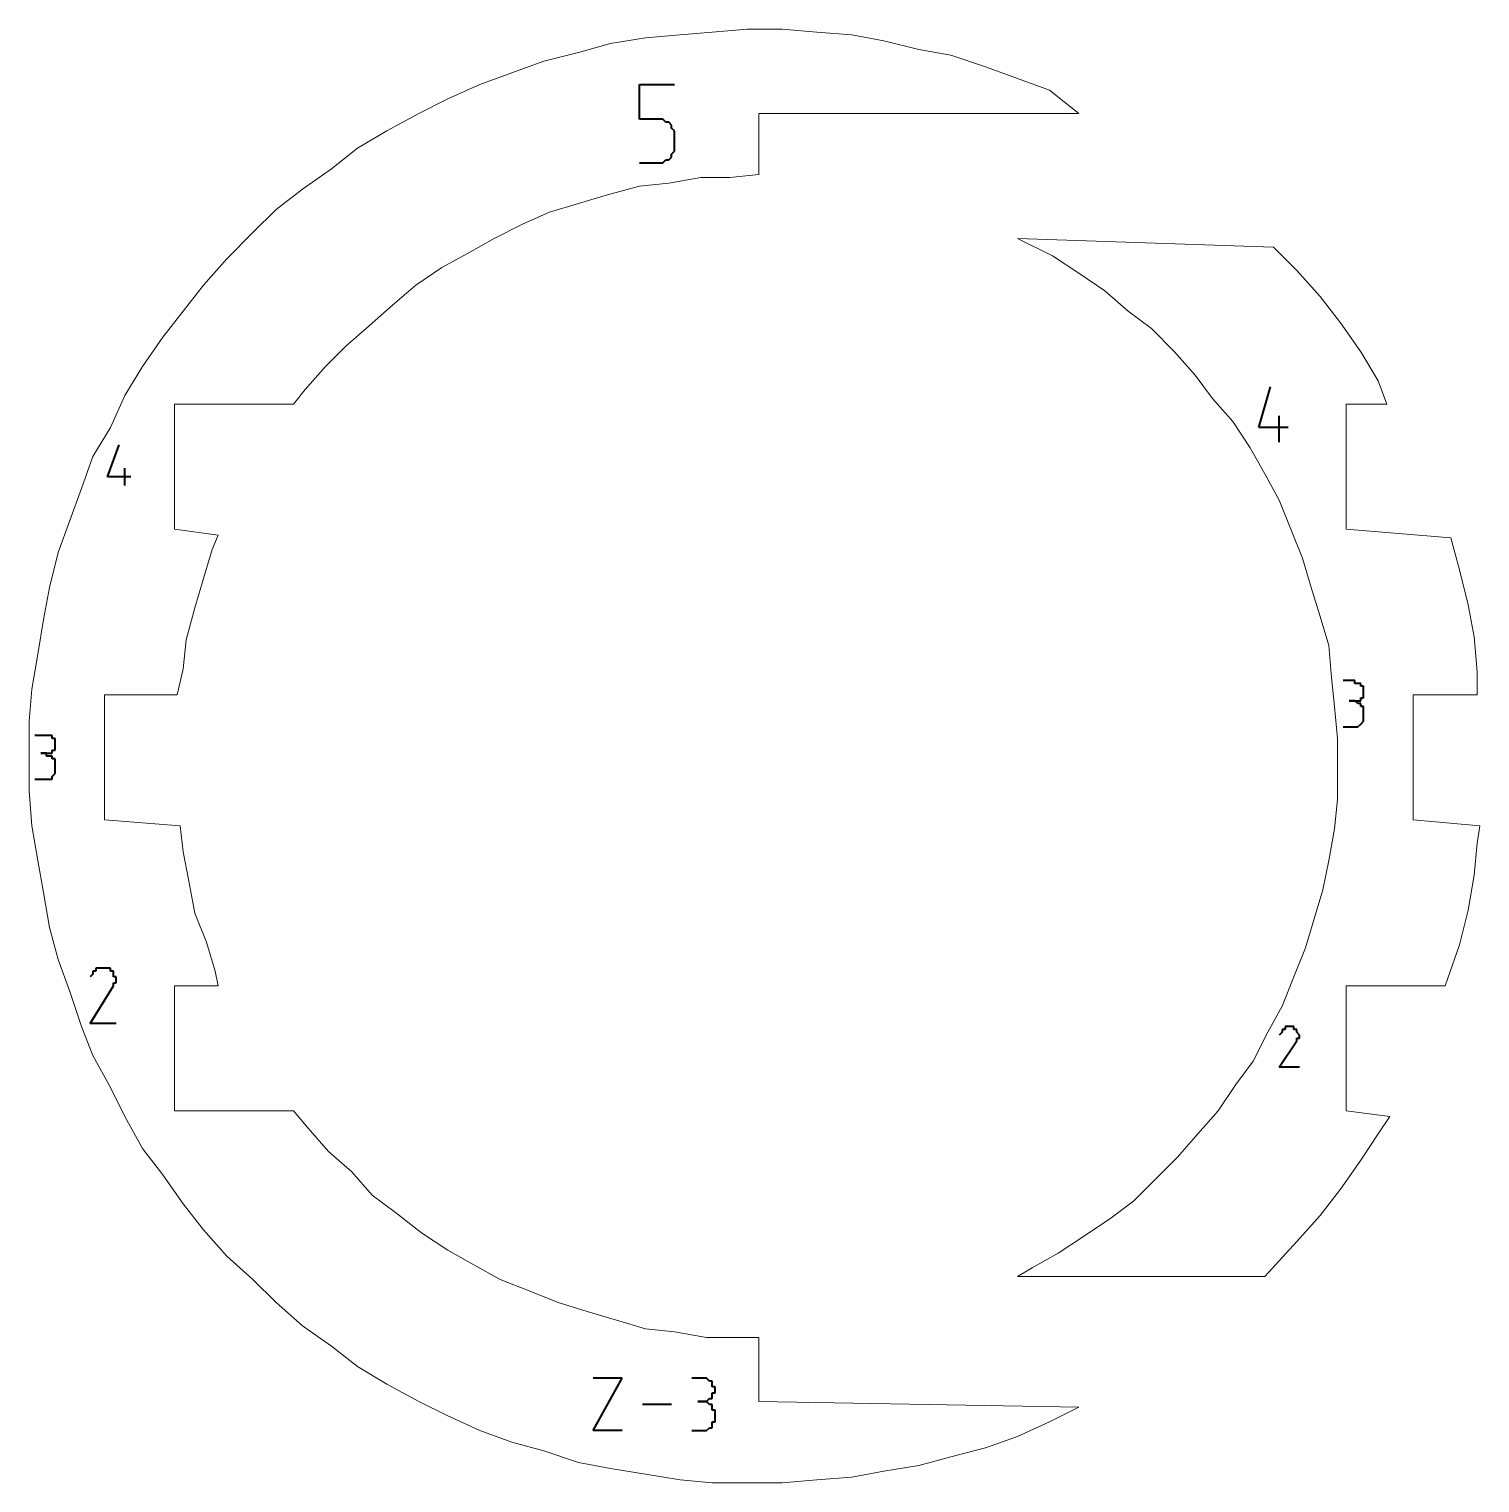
# Model space of a CAD drawing. Header units: centimetres. Extents: x -7.4 to 8.2, y -13 to 13.3.
# Drawn here: x -7.41 to -2.41, y -2.36 to 2.64 of the extents above; entities that cross this region are included whole.
import ezdxf

# ---------------------------------------------------------------- set-up
doc = ezdxf.new("R2010")
doc.units = ezdxf.units.CM
doc.header["$MEASUREMENT"] = 0
doc.layers.add('layer 1', color=7, linetype='Continuous')

msp = doc.modelspace()

# ---------------------------------------------------------------- linework, layer by layer
at = {"layer": 'layer 1', "color": 5, "lineweight": 13}
for points in [[(-5.28501, 2.60737), (-5.28501, 2.60737), (-5.40513, 2.58753), (-5.40513, 2.58753)], [(-5.16515, 2.61743), (-5.16515, 2.61743), (-5.28501, 2.60737), (-5.28501, 2.60737)], [(-5.05509, 2.62748), (-5.05509, 2.62748), (-5.16515, 2.61743), (-5.16515, 2.61743)], [(-4.93496, 2.63754), (-4.93496, 2.63754), (-5.05509, 2.62748), (-5.05509, 2.62748)], [(-4.81511, 2.63754), (-4.81511, 2.63754), (-4.93496, 2.63754), (-4.93496, 2.63754)], [(-4.69499, 2.62748), (-4.69499, 2.62748), (-4.81511, 2.63754), (-4.81511, 2.63754)], [(-4.57487, 2.61743), (-4.57487, 2.61743), (-4.69499, 2.62748), (-4.69499, 2.62748)], [(-4.46506, 2.59732), (-4.46506, 2.59732), (-4.57487, 2.61743), (-4.57487, 2.61743)], [(-5.51493, 2.55737), (-5.51493, 2.55737), (-5.63505, 2.52747), (-5.63505, 2.52747)], [(-5.40513, 2.58753), (-5.40513, 2.58753), (-5.51493, 2.55737), (-5.51493, 2.55737)], [(-4.34494, 2.56742), (-4.34494, 2.56742), (-4.46506, 2.59732), (-4.46506, 2.59732)], [(-4.23488, 2.54731), (-4.23488, 2.54731), (-4.34494, 2.56742), (-4.34494, 2.56742)], [(-5.63505, 2.52747), (-5.63505, 2.52747), (-5.74512, 2.48752), (-5.74512, 2.48752)], [(-4.11502, 2.50736), (-4.11502, 2.50736), (-4.23488, 2.54731), (-4.23488, 2.54731)], [(-4.00495, 2.46741), (-4.00495, 2.46741), (-4.11502, 2.50736), (-4.11502, 2.50736)], [(-5.74512, 2.48752), (-5.74512, 2.48752), (-5.85519, 2.4473), (-5.85519, 2.4473)], [(-3.89489, 2.42746), (-3.89489, 2.42746), (-4.00495, 2.46741), (-4.00495, 2.46741)], [(-5.85519, 2.4473), (-5.85519, 2.4473), (-5.96499, 2.39729), (-5.96499, 2.39729)], [(-3.79488, 2.34729), (-3.79488, 2.34729), (-3.89489, 2.42746), (-3.89489, 2.42746)], [(-5.96499, 2.39729), (-5.96499, 2.39729), (-6.065, 2.34729), (-6.065, 2.34729)], [(-6.065, 2.34729), (-6.065, 2.34729), (-6.17507, 2.28749), (-6.17507, 2.28749)], [(-4.89501, 2.13747), (-4.89501, 2.13747), (-4.89501, 2.34729), (-4.89501, 2.34729)], [(-4.89501, 2.34729), (-4.89501, 2.34729), (-3.79488, 2.34729), (-3.79488, 2.34729)], [(-6.17507, 2.28749), (-6.17507, 2.28749), (-6.27508, 2.22743), (-6.27508, 2.22743)], [(-6.27508, 2.22743), (-6.27508, 2.22743), (-6.36504, 2.15732), (-6.36504, 2.15732)], [(-6.36504, 2.15732), (-6.36504, 2.15732), (-6.46505, 2.08747), (-6.46505, 2.08747)], [(-5.30512, 2.09726), (-5.30512, 2.09726), (-5.2051, 2.10731), (-5.2051, 2.10731)], [(-5.2051, 2.10731), (-5.2051, 2.10731), (-5.09504, 2.12742), (-5.09504, 2.12742)], [(-5.09504, 2.12742), (-5.09504, 2.12742), (-4.99502, 2.12742), (-4.99502, 2.12742)], [(-4.99502, 2.12742), (-4.99502, 2.12742), (-4.89501, 2.13747), (-4.89501, 2.13747)], [(-6.46505, 2.08747), (-6.46505, 2.08747), (-6.55501, 2.01735), (-6.55501, 2.01735)], [(-5.51493, 2.03746), (-5.51493, 2.03746), (-5.41518, 2.06736), (-5.41518, 2.06736)], [(-5.41518, 2.06736), (-5.41518, 2.06736), (-5.30512, 2.09726), (-5.30512, 2.09726)], [(-6.55501, 2.01735), (-6.55501, 2.01735), (-6.63518, 1.93745), (-6.63518, 1.93745)], [(-5.70517, 1.96735), (-5.70517, 1.96735), (-5.61494, 2.0073), (-5.61494, 2.0073)], [(-5.61494, 2.0073), (-5.61494, 2.0073), (-5.51493, 2.03746), (-5.51493, 2.03746)], [(-5.80518, 1.91734), (-5.80518, 1.91734), (-5.70517, 1.96735), (-5.70517, 1.96735)], [(-6.63518, 1.93745), (-6.63518, 1.93745), (-6.72514, 1.84749), (-6.72514, 1.84749)], [(-5.89514, 1.86733), (-5.89514, 1.86733), (-5.80518, 1.91734), (-5.80518, 1.91734)], [(-3.12495, 1.88744), (-3.12495, 1.88744), (-4.00495, 1.91734), (-4.00495, 1.91734)], [(-4.00495, 1.91734), (-4.00495, 1.91734), (-3.88483, 1.85728), (-3.88483, 1.85728)], [(-5.9851, 1.81733), (-5.9851, 1.81733), (-5.89514, 1.86733), (-5.89514, 1.86733)], [(-3.88483, 1.85728), (-3.88483, 1.85728), (-3.79488, 1.79748), (-3.79488, 1.79748)], [(-3.04478, 1.80727), (-3.04478, 1.80727), (-3.12495, 1.88744), (-3.12495, 1.88744)], [(-6.72514, 1.84749), (-6.72514, 1.84749), (-6.80504, 1.75727), (-6.80504, 1.75727)], [(-6.07505, 1.75727), (-6.07505, 1.75727), (-5.9851, 1.81733), (-5.9851, 1.81733)], [(-2.96488, 1.71731), (-2.96488, 1.71731), (-3.04478, 1.80727), (-3.04478, 1.80727)], [(-6.80504, 1.75727), (-6.80504, 1.75727), (-6.87515, 1.66731), (-6.87515, 1.66731)], [(-6.15522, 1.68742), (-6.15522, 1.68742), (-6.07505, 1.75727), (-6.07505, 1.75727)], [(-3.79488, 1.79748), (-3.79488, 1.79748), (-3.70492, 1.73742), (-3.70492, 1.73742)], [(-3.70492, 1.73742), (-3.70492, 1.73742), (-3.62501, 1.66731), (-3.62501, 1.66731)], [(-2.89476, 1.62736), (-2.89476, 1.62736), (-2.96488, 1.71731), (-2.96488, 1.71731)], [(-6.87515, 1.66731), (-6.87515, 1.66731), (-6.94527, 1.57735), (-6.94527, 1.57735)], [(-6.23513, 1.6173), (-6.23513, 1.6173), (-6.15522, 1.68742), (-6.15522, 1.68742)], [(-3.62501, 1.66731), (-3.62501, 1.66731), (-3.54484, 1.60725), (-3.54484, 1.60725)], [(-6.31503, 1.54745), (-6.31503, 1.54745), (-6.23513, 1.6173), (-6.23513, 1.6173)], [(-3.54484, 1.60725), (-3.54484, 1.60725), (-3.46494, 1.52734), (-3.46494, 1.52734)], [(-2.82491, 1.52734), (-2.82491, 1.52734), (-2.89476, 1.62736), (-2.89476, 1.62736)], [(-6.94527, 1.57735), (-6.94527, 1.57735), (-7.01512, 1.47734), (-7.01512, 1.47734)], [(-6.38515, 1.47734), (-6.38515, 1.47734), (-6.31503, 1.54745), (-6.31503, 1.54745)], [(-3.46494, 1.52734), (-3.46494, 1.52734), (-3.39482, 1.44744), (-3.39482, 1.44744)], [(-2.76485, 1.42733), (-2.76485, 1.42733), (-2.82491, 1.52734), (-2.82491, 1.52734)], [(-7.01512, 1.47734), (-7.01512, 1.47734), (-7.07518, 1.37733), (-7.07518, 1.37733)], [(-6.45526, 1.39743), (-6.45526, 1.39743), (-6.38515, 1.47734), (-6.38515, 1.47734)], [(-3.39482, 1.44744), (-3.39482, 1.44744), (-3.33476, 1.36727), (-3.33476, 1.36727)], [(-2.73495, 1.34743), (-2.73495, 1.34743), (-2.76485, 1.42733), (-2.76485, 1.42733)], [(-7.07518, 1.37733), (-7.07518, 1.37733), (-7.12519, 1.26726), (-7.12519, 1.26726)], [(-6.49521, 1.34743), (-6.49521, 1.34743), (-6.45526, 1.39743), (-6.45526, 1.39743)], [(-3.33476, 1.36727), (-3.33476, 1.36727), (-3.26491, 1.28737), (-3.26491, 1.28737)], [(-6.90505, 0.91721), (-6.90505, 0.91721), (-6.90505, 1.34743), (-6.90505, 1.34743)], [(-6.90505, 1.34743), (-6.90505, 1.34743), (-6.49521, 1.34743), (-6.49521, 1.34743)], [(-2.87492, 0.91721), (-2.87492, 0.91721), (-2.87492, 1.34743), (-2.87492, 1.34743)], [(-2.87492, 1.34743), (-2.87492, 1.34743), (-2.73495, 1.34743), (-2.73495, 1.34743)], [(-7.12519, 1.26726), (-7.12519, 1.26726), (-7.18525, 1.16725), (-7.18525, 1.16725)], [(-3.26491, 1.28737), (-3.26491, 1.28737), (-3.20485, 1.19741), (-3.20485, 1.19741)], [(-7.18525, 1.16725), (-7.18525, 1.16725), (-7.2252, 1.05744), (-7.2252, 1.05744)], [(-3.20485, 1.19741), (-3.20485, 1.19741), (-3.15485, 1.10745), (-3.15485, 1.10745)], [(-3.15485, 1.10745), (-3.15485, 1.10745), (-3.10484, 1.01723), (-3.10484, 1.01723)], [(-7.2252, 1.05744), (-7.2252, 1.05744), (-7.26515, 0.94738), (-7.26515, 0.94738)], [(-3.10484, 1.01723), (-3.10484, 1.01723), (-3.06489, 0.91721), (-3.06489, 0.91721)], [(-7.26515, 0.94738), (-7.26515, 0.94738), (-7.3051, 0.83731), (-7.3051, 0.83731)], [(-6.75503, 0.89737), (-6.75503, 0.89737), (-6.90505, 0.91721), (-6.90505, 0.91721)], [(-3.06489, 0.91721), (-3.06489, 0.91721), (-3.02494, 0.81747), (-3.02494, 0.81747)], [(-2.51482, 0.88732), (-2.51482, 0.88732), (-2.87492, 0.91721), (-2.87492, 0.91721)], [(-6.77514, 0.84736), (-6.77514, 0.84736), (-6.75503, 0.89737), (-6.75503, 0.89737)], [(-2.48492, 0.77725), (-2.48492, 0.77725), (-2.51482, 0.88732), (-2.51482, 0.88732)], [(-7.3051, 0.83731), (-7.3051, 0.83731), (-7.33526, 0.71745), (-7.33526, 0.71745)], [(-6.80504, 0.74735), (-6.80504, 0.74735), (-6.77514, 0.84736), (-6.77514, 0.84736)], [(-3.02494, 0.81747), (-3.02494, 0.81747), (-2.99478, 0.71745), (-2.99478, 0.71745)], [(-2.45476, 0.65739), (-2.45476, 0.65739), (-2.48492, 0.77725), (-2.48492, 0.77725)], [(-7.33526, 0.71745), (-7.33526, 0.71745), (-7.35511, 0.60739), (-7.35511, 0.60739)], [(-6.8352, 0.64734), (-6.8352, 0.64734), (-6.80504, 0.74735), (-6.80504, 0.74735)], [(-2.99478, 0.71745), (-2.99478, 0.71745), (-2.96488, 0.61744), (-2.96488, 0.61744)], [(-2.43492, 0.54733), (-2.43492, 0.54733), (-2.45476, 0.65739), (-2.45476, 0.65739)], [(-7.35511, 0.60739), (-7.35511, 0.60739), (-7.37522, 0.48727), (-7.37522, 0.48727)], [(-6.8651, 0.53727), (-6.8651, 0.53727), (-6.8352, 0.64734), (-6.8352, 0.64734)], [(-2.96488, 0.61744), (-2.96488, 0.61744), (-2.93498, 0.51743), (-2.93498, 0.51743)], [(-6.87515, 0.43726), (-6.87515, 0.43726), (-6.8651, 0.53727), (-6.8651, 0.53727)], [(-2.93498, 0.51743), (-2.93498, 0.51743), (-2.92493, 0.40736), (-2.92493, 0.40736)], [(-2.42486, 0.42721), (-2.42486, 0.42721), (-2.43492, 0.54733), (-2.43492, 0.54733)], [(-7.37522, 0.48727), (-7.37522, 0.48727), (-7.39533, 0.36741), (-7.39533, 0.36741)], [(-6.89526, 0.3473), (-6.89526, 0.3473), (-6.87515, 0.43726), (-6.87515, 0.43726)], [(-2.92493, 0.40736), (-2.92493, 0.40736), (-2.91487, 0.30735), (-2.91487, 0.30735)], [(-2.42486, 0.3473), (-2.42486, 0.3473), (-2.42486, 0.42721), (-2.42486, 0.42721)], [(-7.39533, 0.36741), (-7.39533, 0.36741), (-7.40511, 0.25734), (-7.40511, 0.25734)], [(-7.14529, -0.08265), (-7.14529, -0.08265), (-7.14529, 0.3473), (-7.14529, 0.3473)], [(-7.14529, 0.3473), (-7.14529, 0.3473), (-6.89526, 0.3473), (-6.89526, 0.3473)], [(-2.91487, 0.30735), (-2.91487, 0.30735), (-2.90482, 0.19728), (-2.90482, 0.19728)], [(-2.64473, -0.08265), (-2.64473, -0.08265), (-2.64473, 0.3473), (-2.64473, 0.3473)], [(-2.64473, 0.3473), (-2.64473, 0.3473), (-2.42486, 0.3473), (-2.42486, 0.3473)], [(-7.40511, 0.25734), (-7.40511, 0.25734), (-7.40511, 0.13722), (-7.40511, 0.13722)], [(-2.90482, 0.19728), (-2.90482, 0.19728), (-2.90482, 0.09727), (-2.90482, 0.09727)], [(-7.40511, 0.13722), (-7.40511, 0.13722), (-7.40511, 0.01737), (-7.40511, 0.01737)], [(-2.90482, 0.09727), (-2.90482, 0.09727), (-2.90482, -0.0128), (-2.90482, -0.0128)], [(-7.40511, 0.01737), (-7.40511, 0.01737), (-7.39533, -0.10275), (-7.39533, -0.10275)], [(-2.90482, -0.0128), (-2.90482, -0.0128), (-2.91487, -0.11281), (-2.91487, -0.11281)], [(-6.88521, -0.10275), (-6.88521, -0.10275), (-7.14529, -0.08265), (-7.14529, -0.08265)], [(-2.41481, -0.10275), (-2.41481, -0.10275), (-2.64473, -0.08265), (-2.64473, -0.08265)], [(-7.39533, -0.10275), (-7.39533, -0.10275), (-7.37522, -0.22261), (-7.37522, -0.22261)], [(-6.87515, -0.19271), (-6.87515, -0.19271), (-6.88521, -0.10275), (-6.88521, -0.10275)], [(-2.91487, -0.11281), (-2.91487, -0.11281), (-2.93498, -0.22261), (-2.93498, -0.22261)], [(-2.42486, -0.16281), (-2.42486, -0.16281), (-2.41481, -0.10275), (-2.41481, -0.10275)], [(-6.85505, -0.29273), (-6.85505, -0.29273), (-6.87515, -0.19271), (-6.87515, -0.19271)], [(-2.43492, -0.27262), (-2.43492, -0.27262), (-2.42486, -0.16281), (-2.42486, -0.16281)], [(-7.37522, -0.22261), (-7.37522, -0.22261), (-7.35511, -0.33268), (-7.35511, -0.33268)], [(-2.93498, -0.22261), (-2.93498, -0.22261), (-2.95482, -0.32262), (-2.95482, -0.32262)], [(-6.8352, -0.40279), (-6.8352, -0.40279), (-6.85505, -0.29273), (-6.85505, -0.29273)], [(-2.45476, -0.39274), (-2.45476, -0.39274), (-2.43492, -0.27262), (-2.43492, -0.27262)], [(-7.35511, -0.33268), (-7.35511, -0.33268), (-7.33526, -0.4528), (-7.33526, -0.4528)], [(-2.95482, -0.32262), (-2.95482, -0.32262), (-2.98499, -0.42264), (-2.98499, -0.42264)], [(-2.48492, -0.51259), (-2.48492, -0.51259), (-2.45476, -0.39274), (-2.45476, -0.39274)], [(-6.79525, -0.50281), (-6.79525, -0.50281), (-6.8352, -0.40279), (-6.8352, -0.40279)], [(-2.98499, -0.42264), (-2.98499, -0.42264), (-3.01488, -0.52265), (-3.01488, -0.52265)], [(-7.33526, -0.4528), (-7.33526, -0.4528), (-7.3051, -0.5626), (-7.3051, -0.5626)], [(-6.76509, -0.60282), (-6.76509, -0.60282), (-6.79525, -0.50281), (-6.79525, -0.50281)], [(-3.01488, -0.52265), (-3.01488, -0.52265), (-3.05484, -0.62266), (-3.05484, -0.62266)], [(-2.53493, -0.65282), (-2.53493, -0.65282), (-2.48492, -0.51259), (-2.48492, -0.51259)], [(-7.3051, -0.5626), (-7.3051, -0.5626), (-7.26515, -0.67267), (-7.26515, -0.67267)], [(-6.75503, -0.65282), (-6.75503, -0.65282), (-6.76509, -0.60282), (-6.76509, -0.60282)], [(-3.05484, -0.62266), (-3.05484, -0.62266), (-3.09479, -0.72267), (-3.09479, -0.72267)], [(-7.26515, -0.67267), (-7.26515, -0.67267), (-7.2252, -0.79279), (-7.2252, -0.79279)], [(-6.90505, -1.08277), (-6.90505, -1.08277), (-6.90505, -0.65282), (-6.90505, -0.65282)], [(-6.90505, -0.65282), (-6.90505, -0.65282), (-6.75503, -0.65282), (-6.75503, -0.65282)], [(-2.87492, -1.08277), (-2.87492, -1.08277), (-2.87492, -0.65282), (-2.87492, -0.65282)], [(-2.87492, -0.65282), (-2.87492, -0.65282), (-2.53493, -0.65282), (-2.53493, -0.65282)], [(-3.09479, -0.72267), (-3.09479, -0.72267), (-3.14479, -0.81263), (-3.14479, -0.81263)], [(-7.2252, -0.79279), (-7.2252, -0.79279), (-7.18525, -0.8928), (-7.18525, -0.8928)], [(-3.14479, -0.81263), (-3.14479, -0.81263), (-3.1948, -0.91264), (-3.1948, -0.91264)], [(-7.18525, -0.8928), (-7.18525, -0.8928), (-7.12519, -1.0026), (-7.12519, -1.0026)], [(-3.1948, -0.91264), (-3.1948, -0.91264), (-3.25486, -0.99281), (-3.25486, -0.99281)], [(-3.25486, -0.99281), (-3.25486, -0.99281), (-3.31492, -1.08277), (-3.31492, -1.08277)], [(-7.12519, -1.0026), (-7.12519, -1.0026), (-7.07518, -1.10262), (-7.07518, -1.10262)], [(-6.49521, -1.08277), (-6.49521, -1.08277), (-6.90505, -1.08277), (-6.90505, -1.08277)], [(-6.44521, -1.14283), (-6.44521, -1.14283), (-6.49521, -1.08277), (-6.49521, -1.08277)], [(-3.31492, -1.08277), (-3.31492, -1.08277), (-3.38477, -1.16267), (-3.38477, -1.16267)], [(-2.7249, -1.10262), (-2.7249, -1.10262), (-2.87492, -1.08277), (-2.87492, -1.08277)], [(-7.07518, -1.10262), (-7.07518, -1.10262), (-7.01512, -1.21268), (-7.01512, -1.21268)], [(-6.37509, -1.22274), (-6.37509, -1.22274), (-6.44521, -1.14283), (-6.44521, -1.14283)], [(-2.76485, -1.16267), (-2.76485, -1.16267), (-2.7249, -1.10262), (-2.7249, -1.10262)], [(-3.38477, -1.16267), (-3.38477, -1.16267), (-3.45489, -1.24284), (-3.45489, -1.24284)], [(-2.82491, -1.25263), (-2.82491, -1.25263), (-2.76485, -1.16267), (-2.76485, -1.16267)], [(-7.01512, -1.21268), (-7.01512, -1.21268), (-6.94527, -1.30264), (-6.94527, -1.30264)], [(-6.29519, -1.29285), (-6.29519, -1.29285), (-6.37509, -1.22274), (-6.37509, -1.22274)], [(-3.45489, -1.24284), (-3.45489, -1.24284), (-3.525, -1.31269), (-3.525, -1.31269)], [(-6.22507, -1.37275), (-6.22507, -1.37275), (-6.29519, -1.29285), (-6.29519, -1.29285)], [(-2.89476, -1.35265), (-2.89476, -1.35265), (-2.82491, -1.25263), (-2.82491, -1.25263)], [(-6.94527, -1.30264), (-6.94527, -1.30264), (-6.87515, -1.40265), (-6.87515, -1.40265)], [(-3.525, -1.31269), (-3.525, -1.31269), (-3.6049, -1.39286), (-3.6049, -1.39286)], [(-6.14517, -1.43281), (-6.14517, -1.43281), (-6.22507, -1.37275), (-6.22507, -1.37275)], [(-3.6049, -1.39286), (-3.6049, -1.39286), (-3.68481, -1.45266), (-3.68481, -1.45266)], [(-2.96488, -1.44287), (-2.96488, -1.44287), (-2.89476, -1.35265), (-2.89476, -1.35265)], [(-6.87515, -1.40265), (-6.87515, -1.40265), (-6.80504, -1.49261), (-6.80504, -1.49261)], [(-6.05521, -1.50266), (-6.05521, -1.50266), (-6.14517, -1.43281), (-6.14517, -1.43281)], [(-3.04478, -1.53283), (-3.04478, -1.53283), (-2.96488, -1.44287), (-2.96488, -1.44287)], [(-6.80504, -1.49261), (-6.80504, -1.49261), (-6.72514, -1.58283), (-6.72514, -1.58283)], [(-3.68481, -1.45266), (-3.68481, -1.45266), (-3.77503, -1.51272), (-3.77503, -1.51272)], [(-5.96499, -1.56273), (-5.96499, -1.56273), (-6.05521, -1.50266), (-6.05521, -1.50266)], [(-3.77503, -1.51272), (-3.77503, -1.51272), (-3.86499, -1.57278), (-3.86499, -1.57278)], [(-3.15485, -1.65268), (-3.15485, -1.65268), (-3.04478, -1.53283), (-3.04478, -1.53283)], [(-6.72514, -1.58283), (-6.72514, -1.58283), (-6.63518, -1.66274), (-6.63518, -1.66274)], [(-5.87503, -1.61273), (-5.87503, -1.61273), (-5.96499, -1.56273), (-5.96499, -1.56273)], [(-3.86499, -1.57278), (-3.86499, -1.57278), (-3.95495, -1.62279), (-3.95495, -1.62279)], [(-5.78507, -1.66274), (-5.78507, -1.66274), (-5.87503, -1.61273), (-5.87503, -1.61273)], [(-3.95495, -1.62279), (-3.95495, -1.62279), (-4.00495, -1.65268), (-4.00495, -1.65268)], [(-6.63518, -1.66274), (-6.63518, -1.66274), (-6.55501, -1.74264), (-6.55501, -1.74264)], [(-5.68506, -1.70269), (-5.68506, -1.70269), (-5.78507, -1.66274), (-5.78507, -1.66274)], [(-4.00495, -1.65268), (-4.00495, -1.65268), (-3.15485, -1.65268), (-3.15485, -1.65268)], [(-6.55501, -1.74264), (-6.55501, -1.74264), (-6.46505, -1.82281), (-6.46505, -1.82281)], [(-5.58505, -1.74264), (-5.58505, -1.74264), (-5.68506, -1.70269), (-5.68506, -1.70269)], [(-5.48503, -1.77281), (-5.48503, -1.77281), (-5.58505, -1.74264), (-5.58505, -1.74264)], [(-5.38502, -1.8027), (-5.38502, -1.8027), (-5.48503, -1.77281), (-5.48503, -1.77281)], [(-6.46505, -1.82281), (-6.46505, -1.82281), (-6.36504, -1.89266), (-6.36504, -1.89266)], [(-5.28501, -1.83286), (-5.28501, -1.83286), (-5.38502, -1.8027), (-5.38502, -1.8027)], [(-5.185, -1.84265), (-5.185, -1.84265), (-5.28501, -1.83286), (-5.28501, -1.83286)], [(-5.07493, -1.86276), (-5.07493, -1.86276), (-5.185, -1.84265), (-5.185, -1.84265)], [(-6.36504, -1.89266), (-6.36504, -1.89266), (-6.27508, -1.96278), (-6.27508, -1.96278)], [(-4.97492, -1.86276), (-4.97492, -1.86276), (-5.07493, -1.86276), (-5.07493, -1.86276)], [(-4.89501, -1.86276), (-4.89501, -1.86276), (-4.97492, -1.86276), (-4.97492, -1.86276)], [(-4.89501, -2.08263), (-4.89501, -2.08263), (-4.89501, -1.86276), (-4.89501, -1.86276)], [(-6.27508, -1.96278), (-6.27508, -1.96278), (-6.17507, -2.02284), (-6.17507, -2.02284)], [(-6.17507, -2.02284), (-6.17507, -2.02284), (-6.065, -2.08263), (-6.065, -2.08263)], [(-6.065, -2.08263), (-6.065, -2.08263), (-5.96499, -2.13264), (-5.96499, -2.13264)], [(-3.79488, -2.10274), (-3.79488, -2.10274), (-4.89501, -2.08263), (-4.89501, -2.08263)], [(-5.96499, -2.13264), (-5.96499, -2.13264), (-5.85519, -2.18264), (-5.85519, -2.18264)], [(-3.89489, -2.15275), (-3.89489, -2.15275), (-3.79488, -2.10274), (-3.79488, -2.10274)], [(-5.85519, -2.18264), (-5.85519, -2.18264), (-5.74512, -2.22286), (-5.74512, -2.22286)], [(-4.00495, -2.20275), (-4.00495, -2.20275), (-3.89489, -2.15275), (-3.89489, -2.15275)], [(-5.74512, -2.22286), (-5.74512, -2.22286), (-5.63505, -2.25276), (-5.63505, -2.25276)], [(-4.23488, -2.27287), (-4.23488, -2.27287), (-4.11502, -2.2427), (-4.11502, -2.2427)], [(-4.11502, -2.2427), (-4.11502, -2.2427), (-4.00495, -2.20275), (-4.00495, -2.20275)], [(-5.63505, -2.25276), (-5.63505, -2.25276), (-5.51493, -2.29271), (-5.51493, -2.29271)], [(-5.51493, -2.29271), (-5.51493, -2.29271), (-5.40513, -2.31282), (-5.40513, -2.31282)], [(-4.34494, -2.30276), (-4.34494, -2.30276), (-4.23488, -2.27287), (-4.23488, -2.27287)], [(-5.40513, -2.31282), (-5.40513, -2.31282), (-5.28501, -2.33266), (-5.28501, -2.33266)], [(-5.28501, -2.33266), (-5.28501, -2.33266), (-5.16515, -2.35277), (-5.16515, -2.35277)], [(-4.69499, -2.35277), (-4.69499, -2.35277), (-4.57487, -2.34272), (-4.57487, -2.34272)], [(-4.57487, -2.34272), (-4.57487, -2.34272), (-4.46506, -2.32287), (-4.46506, -2.32287)], [(-4.46506, -2.32287), (-4.46506, -2.32287), (-4.34494, -2.30276), (-4.34494, -2.30276)], [(-5.16515, -2.35277), (-5.16515, -2.35277), (-5.05509, -2.36283), (-5.05509, -2.36283)], [(-5.05509, -2.36283), (-5.05509, -2.36283), (-4.93496, -2.36283), (-4.93496, -2.36283)], [(-4.93496, -2.36283), (-4.93496, -2.36283), (-4.81511, -2.36283), (-4.81511, -2.36283)], [(-4.81511, -2.36283), (-4.81511, -2.36283), (-4.69499, -2.35277), (-4.69499, -2.35277)]]:
    msp.add_open_spline(points, degree=3, dxfattribs=at)
at = {"layer": 'layer 1', "color": 1, "lineweight": 40}
for points in [[(-5.30512, 2.32744), (-5.30512, 2.32744), (-5.30512, 2.4473), (-5.30512, 2.4473)], [(-5.30512, 2.4473), (-5.30512, 2.4473), (-5.185, 2.4473), (-5.185, 2.4473)], [(-5.24506, 2.32744), (-5.24506, 2.32744), (-5.30512, 2.32744), (-5.30512, 2.32744)], [(-5.235, 2.32744), (-5.235, 2.32744), (-5.24506, 2.32744), (-5.24506, 2.32744)], [(-5.22495, 2.32744), (-5.22495, 2.32744), (-5.235, 2.32744), (-5.235, 2.32744)], [(-5.21516, 2.31739), (-5.21516, 2.31739), (-5.22495, 2.32744), (-5.22495, 2.32744)], [(-5.2051, 2.31739), (-5.2051, 2.31739), (-5.21516, 2.31739), (-5.21516, 2.31739)], [(-5.19505, 2.30734), (-5.19505, 2.30734), (-5.2051, 2.31739), (-5.2051, 2.31739)], [(-5.19505, 2.29728), (-5.19505, 2.29728), (-5.19505, 2.30734), (-5.19505, 2.30734)], [(-5.185, 2.28749), (-5.185, 2.28749), (-5.19505, 2.29728), (-5.19505, 2.29728)], [(-5.185, 2.27744), (-5.185, 2.27744), (-5.185, 2.28749), (-5.185, 2.28749)], [(-5.185, 2.26738), (-5.185, 2.26738), (-5.185, 2.27744), (-5.185, 2.27744)], [(-5.185, 2.23748), (-5.185, 2.23748), (-5.185, 2.26738), (-5.185, 2.26738)], [(-5.185, 2.26738), (-5.185, 2.26738), (-5.185, 2.26738), (-5.185, 2.26738)], [(-5.19505, 2.20732), (-5.19505, 2.20732), (-5.185, 2.21738), (-5.185, 2.21738)], [(-5.19505, 2.19727), (-5.19505, 2.19727), (-5.19505, 2.20732), (-5.19505, 2.20732)], [(-5.185, 2.22743), (-5.185, 2.22743), (-5.185, 2.23748), (-5.185, 2.23748)], [(-5.185, 2.21738), (-5.185, 2.21738), (-5.185, 2.22743), (-5.185, 2.22743)], [(-5.30512, 2.17743), (-5.30512, 2.17743), (-5.24506, 2.17743), (-5.24506, 2.17743)], [(-5.24506, 2.17743), (-5.24506, 2.17743), (-5.24506, 2.17743), (-5.24506, 2.17743)], [(-5.24506, 2.17743), (-5.24506, 2.17743), (-5.235, 2.17743), (-5.235, 2.17743)], [(-5.235, 2.17743), (-5.235, 2.17743), (-5.22495, 2.17743), (-5.22495, 2.17743)], [(-5.22495, 2.17743), (-5.22495, 2.17743), (-5.21516, 2.18748), (-5.21516, 2.18748)], [(-5.21516, 2.18748), (-5.21516, 2.18748), (-5.2051, 2.18748), (-5.2051, 2.18748)], [(-5.2051, 2.18748), (-5.2051, 2.18748), (-5.19505, 2.19727), (-5.19505, 2.19727)], [(-3.17496, 1.26726), (-3.17496, 1.26726), (-3.135, 1.40749), (-3.135, 1.40749)], [(-3.10484, 1.21725), (-3.10484, 1.21725), (-3.10484, 1.30748), (-3.10484, 1.30748)], [(-3.07494, 1.26726), (-3.07494, 1.26726), (-3.17496, 1.26726), (-3.17496, 1.26726)], [(-7.13524, 1.0974), (-7.13524, 1.0974), (-7.09529, 1.20746), (-7.09529, 1.20746)], [(-7.07518, 1.06723), (-7.07518, 1.06723), (-7.07518, 1.12729), (-7.07518, 1.12729)], [(-7.05507, 1.0974), (-7.05507, 1.0974), (-7.13524, 1.0974), (-7.13524, 1.0974)], [(-2.84476, 0.39731), (-2.84476, 0.39731), (-2.88497, 0.39731), (-2.88497, 0.39731)], [(-2.84476, 0.38725), (-2.84476, 0.38725), (-2.84476, 0.39731), (-2.84476, 0.39731)], [(-2.83497, 0.38725), (-2.83497, 0.38725), (-2.84476, 0.38725), (-2.84476, 0.38725)], [(-2.82491, 0.38725), (-2.82491, 0.38725), (-2.83497, 0.38725), (-2.83497, 0.38725)], [(-2.83497, 0.38725), (-2.83497, 0.38725), (-2.83497, 0.38725), (-2.83497, 0.38725)], [(-2.82491, 0.3772), (-2.82491, 0.3772), (-2.82491, 0.38725), (-2.82491, 0.38725)], [(-2.81486, 0.3772), (-2.81486, 0.3772), (-2.82491, 0.3772), (-2.82491, 0.3772)], [(-2.81486, 0.36741), (-2.81486, 0.36741), (-2.81486, 0.3772), (-2.81486, 0.3772)], [(-2.81486, 0.35736), (-2.81486, 0.35736), (-2.81486, 0.36741), (-2.81486, 0.36741)], [(-2.81486, 0.36741), (-2.81486, 0.36741), (-2.81486, 0.36741), (-2.81486, 0.36741)], [(-2.81486, 0.3473), (-2.81486, 0.3473), (-2.81486, 0.35736), (-2.81486, 0.35736)], [(-2.81486, 0.35736), (-2.81486, 0.35736), (-2.81486, 0.35736), (-2.81486, 0.35736)], [(-2.84476, 0.32719), (-2.84476, 0.32719), (-2.86486, 0.32719), (-2.86486, 0.32719)], [(-2.86486, 0.32719), (-2.86486, 0.32719), (-2.84476, 0.32719), (-2.84476, 0.32719)], [(-2.83497, 0.3174), (-2.83497, 0.3174), (-2.84476, 0.32719), (-2.84476, 0.32719)], [(-2.84476, 0.32719), (-2.84476, 0.32719), (-2.84476, 0.32719), (-2.84476, 0.32719)], [(-2.84476, 0.32719), (-2.84476, 0.32719), (-2.84476, 0.32719), (-2.84476, 0.32719)], [(-2.84476, 0.32719), (-2.84476, 0.32719), (-2.84476, 0.32719), (-2.84476, 0.32719)], [(-2.84476, 0.32719), (-2.84476, 0.32719), (-2.83497, 0.32719), (-2.83497, 0.32719)], [(-2.83497, 0.32719), (-2.83497, 0.32719), (-2.83497, 0.32719), (-2.83497, 0.32719)], [(-2.83497, 0.32719), (-2.83497, 0.32719), (-2.82491, 0.32719), (-2.82491, 0.32719)], [(-2.82491, 0.3174), (-2.82491, 0.3174), (-2.83497, 0.3174), (-2.83497, 0.3174)], [(-2.83497, 0.3174), (-2.83497, 0.3174), (-2.83497, 0.3174), (-2.83497, 0.3174)], [(-2.82491, 0.32719), (-2.82491, 0.32719), (-2.82491, 0.33725), (-2.82491, 0.33725)], [(-2.82491, 0.33725), (-2.82491, 0.33725), (-2.81486, 0.33725), (-2.81486, 0.33725)], [(-2.82491, 0.30735), (-2.82491, 0.30735), (-2.82491, 0.3174), (-2.82491, 0.3174)], [(-2.81486, 0.30735), (-2.81486, 0.30735), (-2.82491, 0.30735), (-2.82491, 0.30735)], [(-2.81486, 0.33725), (-2.81486, 0.33725), (-2.81486, 0.3473), (-2.81486, 0.3473)], [(-2.81486, 0.3473), (-2.81486, 0.3473), (-2.81486, 0.3473), (-2.81486, 0.3473)], [(-2.81486, 0.2973), (-2.81486, 0.2973), (-2.81486, 0.30735), (-2.81486, 0.30735)], [(-2.82491, 0.24729), (-2.82491, 0.24729), (-2.81486, 0.25734), (-2.81486, 0.25734)], [(-2.81486, 0.28724), (-2.81486, 0.28724), (-2.81486, 0.2973), (-2.81486, 0.2973)], [(-2.81486, 0.2973), (-2.81486, 0.2973), (-2.81486, 0.2973), (-2.81486, 0.2973)], [(-2.81486, 0.2674), (-2.81486, 0.2674), (-2.81486, 0.28724), (-2.81486, 0.28724)], [(-2.81486, 0.28724), (-2.81486, 0.28724), (-2.81486, 0.28724), (-2.81486, 0.28724)], [(-2.81486, 0.25734), (-2.81486, 0.25734), (-2.81486, 0.2674), (-2.81486, 0.2674)], [(-2.81486, 0.2674), (-2.81486, 0.2674), (-2.81486, 0.2674), (-2.81486, 0.2674)], [(-2.81486, 0.25734), (-2.81486, 0.25734), (-2.81486, 0.25734), (-2.81486, 0.25734)], [(-7.34532, 0.20734), (-7.34532, 0.20734), (-7.38527, 0.20734), (-7.38527, 0.20734)], [(-7.33526, 0.20734), (-7.33526, 0.20734), (-7.34532, 0.20734), (-7.34532, 0.20734)], [(-7.34532, 0.20734), (-7.34532, 0.20734), (-7.34532, 0.20734), (-7.34532, 0.20734)], [(-7.32521, 0.20734), (-7.32521, 0.20734), (-7.33526, 0.20734), (-7.33526, 0.20734)], [(-7.32521, 0.19728), (-7.32521, 0.19728), (-7.32521, 0.20734), (-7.32521, 0.20734)], [(-7.32521, 0.20734), (-7.32521, 0.20734), (-7.32521, 0.20734), (-7.32521, 0.20734)], [(-2.88497, 0.23724), (-2.88497, 0.23724), (-2.84476, 0.23724), (-2.84476, 0.23724)], [(-2.84476, 0.23724), (-2.84476, 0.23724), (-2.84476, 0.23724), (-2.84476, 0.23724)], [(-2.84476, 0.23724), (-2.84476, 0.23724), (-2.84476, 0.23724), (-2.84476, 0.23724)], [(-2.84476, 0.23724), (-2.84476, 0.23724), (-2.83497, 0.23724), (-2.83497, 0.23724)], [(-2.83497, 0.23724), (-2.83497, 0.23724), (-2.82491, 0.24729), (-2.82491, 0.24729)], [(-2.83497, 0.23724), (-2.83497, 0.23724), (-2.83497, 0.23724), (-2.83497, 0.23724)], [(-2.82491, 0.24729), (-2.82491, 0.24729), (-2.82491, 0.24729), (-2.82491, 0.24729)], [(-7.31516, 0.19728), (-7.31516, 0.19728), (-7.32521, 0.19728), (-7.32521, 0.19728)], [(-7.32521, 0.14728), (-7.32521, 0.14728), (-7.32521, 0.15733), (-7.32521, 0.15733)], [(-7.32521, 0.15733), (-7.32521, 0.15733), (-7.31516, 0.15733), (-7.31516, 0.15733)], [(-7.31516, 0.18723), (-7.31516, 0.18723), (-7.31516, 0.19728), (-7.31516, 0.19728)], [(-7.31516, 0.17744), (-7.31516, 0.17744), (-7.31516, 0.18723), (-7.31516, 0.18723)], [(-7.31516, 0.18723), (-7.31516, 0.18723), (-7.31516, 0.18723), (-7.31516, 0.18723)], [(-7.31516, 0.16738), (-7.31516, 0.16738), (-7.31516, 0.17744), (-7.31516, 0.17744)], [(-7.31516, 0.17744), (-7.31516, 0.17744), (-7.31516, 0.17744), (-7.31516, 0.17744)], [(-7.31516, 0.15733), (-7.31516, 0.15733), (-7.31516, 0.16738), (-7.31516, 0.16738)], [(-7.31516, 0.16738), (-7.31516, 0.16738), (-7.31516, 0.16738), (-7.31516, 0.16738)], [(-7.34532, 0.14728), (-7.34532, 0.14728), (-7.36516, 0.14728), (-7.36516, 0.14728)], [(-7.36516, 0.14728), (-7.36516, 0.14728), (-7.34532, 0.14728), (-7.34532, 0.14728)], [(-7.34532, 0.13722), (-7.34532, 0.13722), (-7.34532, 0.14728), (-7.34532, 0.14728)], [(-7.34532, 0.14728), (-7.34532, 0.14728), (-7.34532, 0.14728), (-7.34532, 0.14728)], [(-7.34532, 0.14728), (-7.34532, 0.14728), (-7.34532, 0.14728), (-7.34532, 0.14728)], [(-7.34532, 0.14728), (-7.34532, 0.14728), (-7.33526, 0.14728), (-7.33526, 0.14728)], [(-7.33526, 0.13722), (-7.33526, 0.13722), (-7.34532, 0.13722), (-7.34532, 0.13722)], [(-7.33526, 0.14728), (-7.33526, 0.14728), (-7.32521, 0.14728), (-7.32521, 0.14728)], [(-7.32521, 0.13722), (-7.32521, 0.13722), (-7.33526, 0.13722), (-7.33526, 0.13722)], [(-7.32521, 0.14728), (-7.32521, 0.14728), (-7.32521, 0.14728), (-7.32521, 0.14728)], [(-7.32521, 0.12743), (-7.32521, 0.12743), (-7.32521, 0.13722), (-7.32521, 0.13722)], [(-7.32521, 0.13722), (-7.32521, 0.13722), (-7.32521, 0.13722), (-7.32521, 0.13722)], [(-7.31516, 0.12743), (-7.31516, 0.12743), (-7.32521, 0.12743), (-7.32521, 0.12743)], [(-7.31516, 0.11738), (-7.31516, 0.11738), (-7.31516, 0.12743), (-7.31516, 0.12743)], [(-7.31516, 0.10733), (-7.31516, 0.10733), (-7.31516, 0.11738), (-7.31516, 0.11738)], [(-7.31516, 0.11738), (-7.31516, 0.11738), (-7.31516, 0.11738), (-7.31516, 0.11738)], [(-7.31516, 0.08722), (-7.31516, 0.08722), (-7.31516, 0.10733), (-7.31516, 0.10733)], [(-7.31516, 0.10733), (-7.31516, 0.10733), (-7.31516, 0.10733), (-7.31516, 0.10733)], [(-7.38527, 0.05732), (-7.38527, 0.05732), (-7.34532, 0.05732), (-7.34532, 0.05732)], [(-7.34532, 0.05732), (-7.34532, 0.05732), (-7.34532, 0.05732), (-7.34532, 0.05732)], [(-7.34532, 0.05732), (-7.34532, 0.05732), (-7.34532, 0.05732), (-7.34532, 0.05732)], [(-7.34532, 0.05732), (-7.34532, 0.05732), (-7.33526, 0.05732), (-7.33526, 0.05732)], [(-7.33526, 0.05732), (-7.33526, 0.05732), (-7.32521, 0.05732), (-7.32521, 0.05732)], [(-7.32521, 0.06737), (-7.32521, 0.06737), (-7.31516, 0.07743), (-7.31516, 0.07743)], [(-7.32521, 0.05732), (-7.32521, 0.05732), (-7.32521, 0.06737), (-7.32521, 0.06737)], [(-7.32521, 0.06737), (-7.32521, 0.06737), (-7.32521, 0.06737), (-7.32521, 0.06737)], [(-7.31516, 0.07743), (-7.31516, 0.07743), (-7.31516, 0.08722), (-7.31516, 0.08722)], [(-7.31516, 0.08722), (-7.31516, 0.08722), (-7.31516, 0.08722), (-7.31516, 0.08722)], [(-7.31516, 0.07743), (-7.31516, 0.07743), (-7.31516, 0.07743), (-7.31516, 0.07743)], [(-7.16514, -0.59276), (-7.16514, -0.59276), (-7.17519, -0.59276), (-7.17519, -0.59276)], [(-7.17519, -0.59276), (-7.17519, -0.59276), (-7.17519, -0.60282), (-7.17519, -0.60282)], [(-7.15508, -0.59276), (-7.15508, -0.59276), (-7.16514, -0.59276), (-7.16514, -0.59276)], [(-7.14529, -0.59276), (-7.14529, -0.59276), (-7.15508, -0.59276), (-7.15508, -0.59276)], [(-7.15508, -0.59276), (-7.15508, -0.59276), (-7.15508, -0.59276), (-7.15508, -0.59276)], [(-7.13524, -0.59276), (-7.13524, -0.59276), (-7.14529, -0.59276), (-7.14529, -0.59276)], [(-7.12519, -0.59276), (-7.12519, -0.59276), (-7.13524, -0.59276), (-7.13524, -0.59276)], [(-7.12519, -0.60282), (-7.12519, -0.60282), (-7.12519, -0.59276), (-7.12519, -0.59276)], [(-7.12519, -0.59276), (-7.12519, -0.59276), (-7.12519, -0.59276), (-7.12519, -0.59276)], [(-7.18525, -0.61261), (-7.18525, -0.61261), (-7.1953, -0.62266), (-7.1953, -0.62266)], [(-7.17519, -0.60282), (-7.17519, -0.60282), (-7.18525, -0.60282), (-7.18525, -0.60282)], [(-7.18525, -0.60282), (-7.18525, -0.60282), (-7.18525, -0.61261), (-7.18525, -0.61261)], [(-7.11513, -0.60282), (-7.11513, -0.60282), (-7.12519, -0.60282), (-7.12519, -0.60282)], [(-7.11513, -0.61261), (-7.11513, -0.61261), (-7.11513, -0.60282), (-7.11513, -0.60282)], [(-7.11513, -0.62266), (-7.11513, -0.62266), (-7.11513, -0.61261), (-7.11513, -0.61261)], [(-7.10508, -0.62266), (-7.10508, -0.62266), (-7.11513, -0.62266), (-7.11513, -0.62266)], [(-7.11513, -0.65282), (-7.11513, -0.65282), (-7.11513, -0.64277), (-7.11513, -0.64277)], [(-7.11513, -0.64277), (-7.11513, -0.64277), (-7.10508, -0.64277), (-7.10508, -0.64277)], [(-7.10508, -0.63271), (-7.10508, -0.63271), (-7.10508, -0.62266), (-7.10508, -0.62266)], [(-7.10508, -0.64277), (-7.10508, -0.64277), (-7.10508, -0.63271), (-7.10508, -0.63271)], [(-7.1953, -0.78273), (-7.1953, -0.78273), (-7.11513, -0.65282), (-7.11513, -0.65282)], [(-7.11513, -0.65282), (-7.11513, -0.65282), (-7.11513, -0.65282), (-7.11513, -0.65282)], [(-7.11513, -0.65282), (-7.11513, -0.65282), (-7.11513, -0.65282), (-7.11513, -0.65282)], [(-7.11513, -0.65282), (-7.11513, -0.65282), (-7.11513, -0.65282), (-7.11513, -0.65282)], [(-7.11513, -0.65282), (-7.11513, -0.65282), (-7.11513, -0.65282), (-7.11513, -0.65282)], [(-7.11513, -0.65282), (-7.11513, -0.65282), (-7.11513, -0.65282), (-7.11513, -0.65282)], [(-7.11513, -0.65282), (-7.11513, -0.65282), (-7.11513, -0.65282), (-7.11513, -0.65282)], [(-7.11513, -0.65282), (-7.11513, -0.65282), (-7.11513, -0.65282), (-7.11513, -0.65282)], [(-7.11513, -0.65282), (-7.11513, -0.65282), (-7.11513, -0.65282), (-7.11513, -0.65282)], [(-7.11513, -0.65282), (-7.11513, -0.65282), (-7.11513, -0.65282), (-7.11513, -0.65282)], [(-7.11513, -0.65282), (-7.11513, -0.65282), (-7.11513, -0.65282), (-7.11513, -0.65282)], [(-7.11513, -0.65282), (-7.11513, -0.65282), (-7.11513, -0.65282), (-7.11513, -0.65282)], [(-7.10508, -0.78273), (-7.10508, -0.78273), (-7.1953, -0.78273), (-7.1953, -0.78273)], [(-3.07494, -0.79279), (-3.07494, -0.79279), (-3.085, -0.79279), (-3.085, -0.79279)], [(-3.085, -0.79279), (-3.085, -0.79279), (-3.085, -0.80284), (-3.085, -0.80284)], [(-3.06489, -0.79279), (-3.06489, -0.79279), (-3.07494, -0.79279), (-3.07494, -0.79279)], [(-3.07494, -0.79279), (-3.07494, -0.79279), (-3.07494, -0.79279), (-3.07494, -0.79279)], [(-3.05484, -0.79279), (-3.05484, -0.79279), (-3.06489, -0.79279), (-3.06489, -0.79279)], [(-3.05484, -0.80284), (-3.05484, -0.80284), (-3.05484, -0.79279), (-3.05484, -0.79279)], [(-3.09479, -0.81263), (-3.09479, -0.81263), (-3.10484, -0.82269), (-3.10484, -0.82269)], [(-3.10484, -0.93275), (-3.10484, -0.93275), (-3.04478, -0.84279), (-3.04478, -0.84279)], [(-3.085, -0.80284), (-3.085, -0.80284), (-3.09479, -0.80284), (-3.09479, -0.80284)], [(-3.09479, -0.80284), (-3.09479, -0.80284), (-3.09479, -0.80284), (-3.09479, -0.80284)], [(-3.09479, -0.80284), (-3.09479, -0.80284), (-3.09479, -0.81263), (-3.09479, -0.81263)], [(-3.04478, -0.80284), (-3.04478, -0.80284), (-3.05484, -0.80284), (-3.05484, -0.80284)], [(-3.05484, -0.80284), (-3.05484, -0.80284), (-3.05484, -0.80284), (-3.05484, -0.80284)], [(-3.04478, -0.81263), (-3.04478, -0.81263), (-3.04478, -0.80284), (-3.04478, -0.80284)], [(-3.04478, -0.80284), (-3.04478, -0.80284), (-3.04478, -0.80284), (-3.04478, -0.80284)], [(-3.03499, -0.82269), (-3.03499, -0.82269), (-3.04478, -0.81263), (-3.04478, -0.81263)], [(-3.04478, -0.81263), (-3.04478, -0.81263), (-3.04478, -0.81263), (-3.04478, -0.81263)], [(-3.04478, -0.84279), (-3.04478, -0.84279), (-3.04478, -0.83274), (-3.04478, -0.83274)], [(-3.04478, -0.83274), (-3.04478, -0.83274), (-3.03499, -0.83274), (-3.03499, -0.83274)], [(-3.04478, -0.84279), (-3.04478, -0.84279), (-3.04478, -0.84279), (-3.04478, -0.84279)], [(-3.04478, -0.84279), (-3.04478, -0.84279), (-3.04478, -0.84279), (-3.04478, -0.84279)], [(-3.04478, -0.84279), (-3.04478, -0.84279), (-3.04478, -0.84279), (-3.04478, -0.84279)], [(-3.04478, -0.84279), (-3.04478, -0.84279), (-3.04478, -0.84279), (-3.04478, -0.84279)], [(-3.04478, -0.84279), (-3.04478, -0.84279), (-3.04478, -0.84279), (-3.04478, -0.84279)], [(-3.04478, -0.84279), (-3.04478, -0.84279), (-3.04478, -0.84279), (-3.04478, -0.84279)], [(-3.04478, -0.84279), (-3.04478, -0.84279), (-3.04478, -0.84279), (-3.04478, -0.84279)], [(-3.04478, -0.84279), (-3.04478, -0.84279), (-3.04478, -0.84279), (-3.04478, -0.84279)], [(-3.04478, -0.84279), (-3.04478, -0.84279), (-3.04478, -0.84279), (-3.04478, -0.84279)], [(-3.04478, -0.84279), (-3.04478, -0.84279), (-3.04478, -0.84279), (-3.04478, -0.84279)], [(-3.04478, -0.84279), (-3.04478, -0.84279), (-3.04478, -0.84279), (-3.04478, -0.84279)], [(-3.03499, -0.83274), (-3.03499, -0.83274), (-3.03499, -0.82269), (-3.03499, -0.82269)], [(-3.03499, -0.82269), (-3.03499, -0.82269), (-3.03499, -0.82269), (-3.03499, -0.82269)], [(-3.03499, -0.93275), (-3.03499, -0.93275), (-3.10484, -0.93275), (-3.10484, -0.93275)], [(-4.90507, -1.86276), (-4.90507, -1.86276), (-4.90507, -1.86276), (-4.90507, -1.86276)], [(-4.90507, -1.86276), (-4.90507, -1.86276), (-4.90507, -1.86276), (-4.90507, -1.86276)], [(-5.46493, -2.18264), (-5.46493, -2.18264), (-5.36518, -2.00273), (-5.36518, -2.00273)], [(-5.36518, -2.00273), (-5.36518, -2.00273), (-5.46493, -2.00273), (-5.46493, -2.00273)], [(-5.08498, -2.00273), (-5.08498, -2.00273), (-5.12494, -2.00273), (-5.12494, -2.00273)], [(-5.07493, -2.00273), (-5.07493, -2.00273), (-5.08498, -2.00273), (-5.08498, -2.00273)], [(-5.08498, -2.00273), (-5.08498, -2.00273), (-5.08498, -2.00273), (-5.08498, -2.00273)], [(-5.06514, -2.01278), (-5.06514, -2.01278), (-5.07493, -2.00273), (-5.07493, -2.00273)], [(-5.05509, -2.01278), (-5.05509, -2.01278), (-5.06514, -2.01278), (-5.06514, -2.01278)], [(-5.06514, -2.01278), (-5.06514, -2.01278), (-5.06514, -2.01278), (-5.06514, -2.01278)], [(-5.05509, -2.02284), (-5.05509, -2.02284), (-5.05509, -2.01278), (-5.05509, -2.01278)], [(-5.05509, -2.03289), (-5.05509, -2.03289), (-5.05509, -2.02284), (-5.05509, -2.02284)], [(-5.04503, -2.03289), (-5.04503, -2.03289), (-5.05509, -2.03289), (-5.05509, -2.03289)], [(-5.04503, -2.04268), (-5.04503, -2.04268), (-5.04503, -2.03289), (-5.04503, -2.03289)], [(-5.04503, -2.05273), (-5.04503, -2.05273), (-5.04503, -2.04268), (-5.04503, -2.04268)], [(-5.04503, -2.04268), (-5.04503, -2.04268), (-5.04503, -2.04268), (-5.04503, -2.04268)], [(-5.19505, -2.09269), (-5.19505, -2.09269), (-5.29506, -2.09269), (-5.29506, -2.09269)], [(-5.08498, -2.08263), (-5.08498, -2.08263), (-5.10509, -2.08263), (-5.10509, -2.08263)], [(-5.10509, -2.08263), (-5.10509, -2.08263), (-5.08498, -2.08263), (-5.08498, -2.08263)], [(-5.07493, -2.08263), (-5.07493, -2.08263), (-5.08498, -2.08263), (-5.08498, -2.08263)], [(-5.08498, -2.08263), (-5.08498, -2.08263), (-5.08498, -2.08263), (-5.08498, -2.08263)], [(-5.08498, -2.08263), (-5.08498, -2.08263), (-5.08498, -2.08263), (-5.08498, -2.08263)], [(-5.08498, -2.08263), (-5.08498, -2.08263), (-5.08498, -2.08263), (-5.08498, -2.08263)], [(-5.08498, -2.08263), (-5.08498, -2.08263), (-5.07493, -2.08263), (-5.07493, -2.08263)], [(-5.07493, -2.08263), (-5.07493, -2.08263), (-5.06514, -2.07284), (-5.06514, -2.07284)], [(-5.06514, -2.09269), (-5.06514, -2.09269), (-5.07493, -2.08263), (-5.07493, -2.08263)], [(-5.06514, -2.07284), (-5.06514, -2.07284), (-5.06514, -2.07284), (-5.06514, -2.07284)], [(-5.06514, -2.07284), (-5.06514, -2.07284), (-5.05509, -2.07284), (-5.05509, -2.07284)], [(-5.05509, -2.09269), (-5.05509, -2.09269), (-5.06514, -2.09269), (-5.06514, -2.09269)], [(-5.06514, -2.09269), (-5.06514, -2.09269), (-5.06514, -2.09269), (-5.06514, -2.09269)], [(-5.05509, -2.06279), (-5.05509, -2.06279), (-5.05509, -2.05273), (-5.05509, -2.05273)], [(-5.05509, -2.05273), (-5.05509, -2.05273), (-5.04503, -2.05273), (-5.04503, -2.05273)], [(-5.05509, -2.07284), (-5.05509, -2.07284), (-5.05509, -2.06279), (-5.05509, -2.06279)], [(-5.05509, -2.10274), (-5.05509, -2.10274), (-5.05509, -2.09269), (-5.05509, -2.09269)], [(-5.05509, -2.11279), (-5.05509, -2.11279), (-5.05509, -2.10274), (-5.05509, -2.10274)], [(-5.04503, -2.11279), (-5.04503, -2.11279), (-5.05509, -2.11279), (-5.05509, -2.11279)], [(-5.04503, -2.12285), (-5.04503, -2.12285), (-5.04503, -2.11279), (-5.04503, -2.11279)], [(-5.04503, -2.14269), (-5.04503, -2.14269), (-5.04503, -2.12285), (-5.04503, -2.12285)], [(-5.04503, -2.12285), (-5.04503, -2.12285), (-5.04503, -2.12285), (-5.04503, -2.12285)], [(-5.04503, -2.15275), (-5.04503, -2.15275), (-5.04503, -2.14269), (-5.04503, -2.14269)], [(-5.36518, -2.18264), (-5.36518, -2.18264), (-5.46493, -2.18264), (-5.46493, -2.18264)], [(-5.12494, -2.18264), (-5.12494, -2.18264), (-5.08498, -2.18264), (-5.08498, -2.18264)], [(-5.08498, -2.18264), (-5.08498, -2.18264), (-5.08498, -2.18264), (-5.08498, -2.18264)], [(-5.08498, -2.18264), (-5.08498, -2.18264), (-5.08498, -2.18264), (-5.08498, -2.18264)], [(-5.08498, -2.18264), (-5.08498, -2.18264), (-5.07493, -2.18264), (-5.07493, -2.18264)], [(-5.07493, -2.18264), (-5.07493, -2.18264), (-5.06514, -2.17285), (-5.06514, -2.17285)], [(-5.06514, -2.17285), (-5.06514, -2.17285), (-5.06514, -2.17285), (-5.06514, -2.17285)], [(-5.06514, -2.17285), (-5.06514, -2.17285), (-5.05509, -2.17285), (-5.05509, -2.17285)], [(-5.05509, -2.1628), (-5.05509, -2.1628), (-5.05509, -2.15275), (-5.05509, -2.15275)], [(-5.05509, -2.15275), (-5.05509, -2.15275), (-5.04503, -2.15275), (-5.04503, -2.15275)], [(-5.05509, -2.17285), (-5.05509, -2.17285), (-5.05509, -2.1628), (-5.05509, -2.1628)]]:
    msp.add_open_spline(points, degree=3, dxfattribs=at)

doc.saveas('drawing.dxf')
